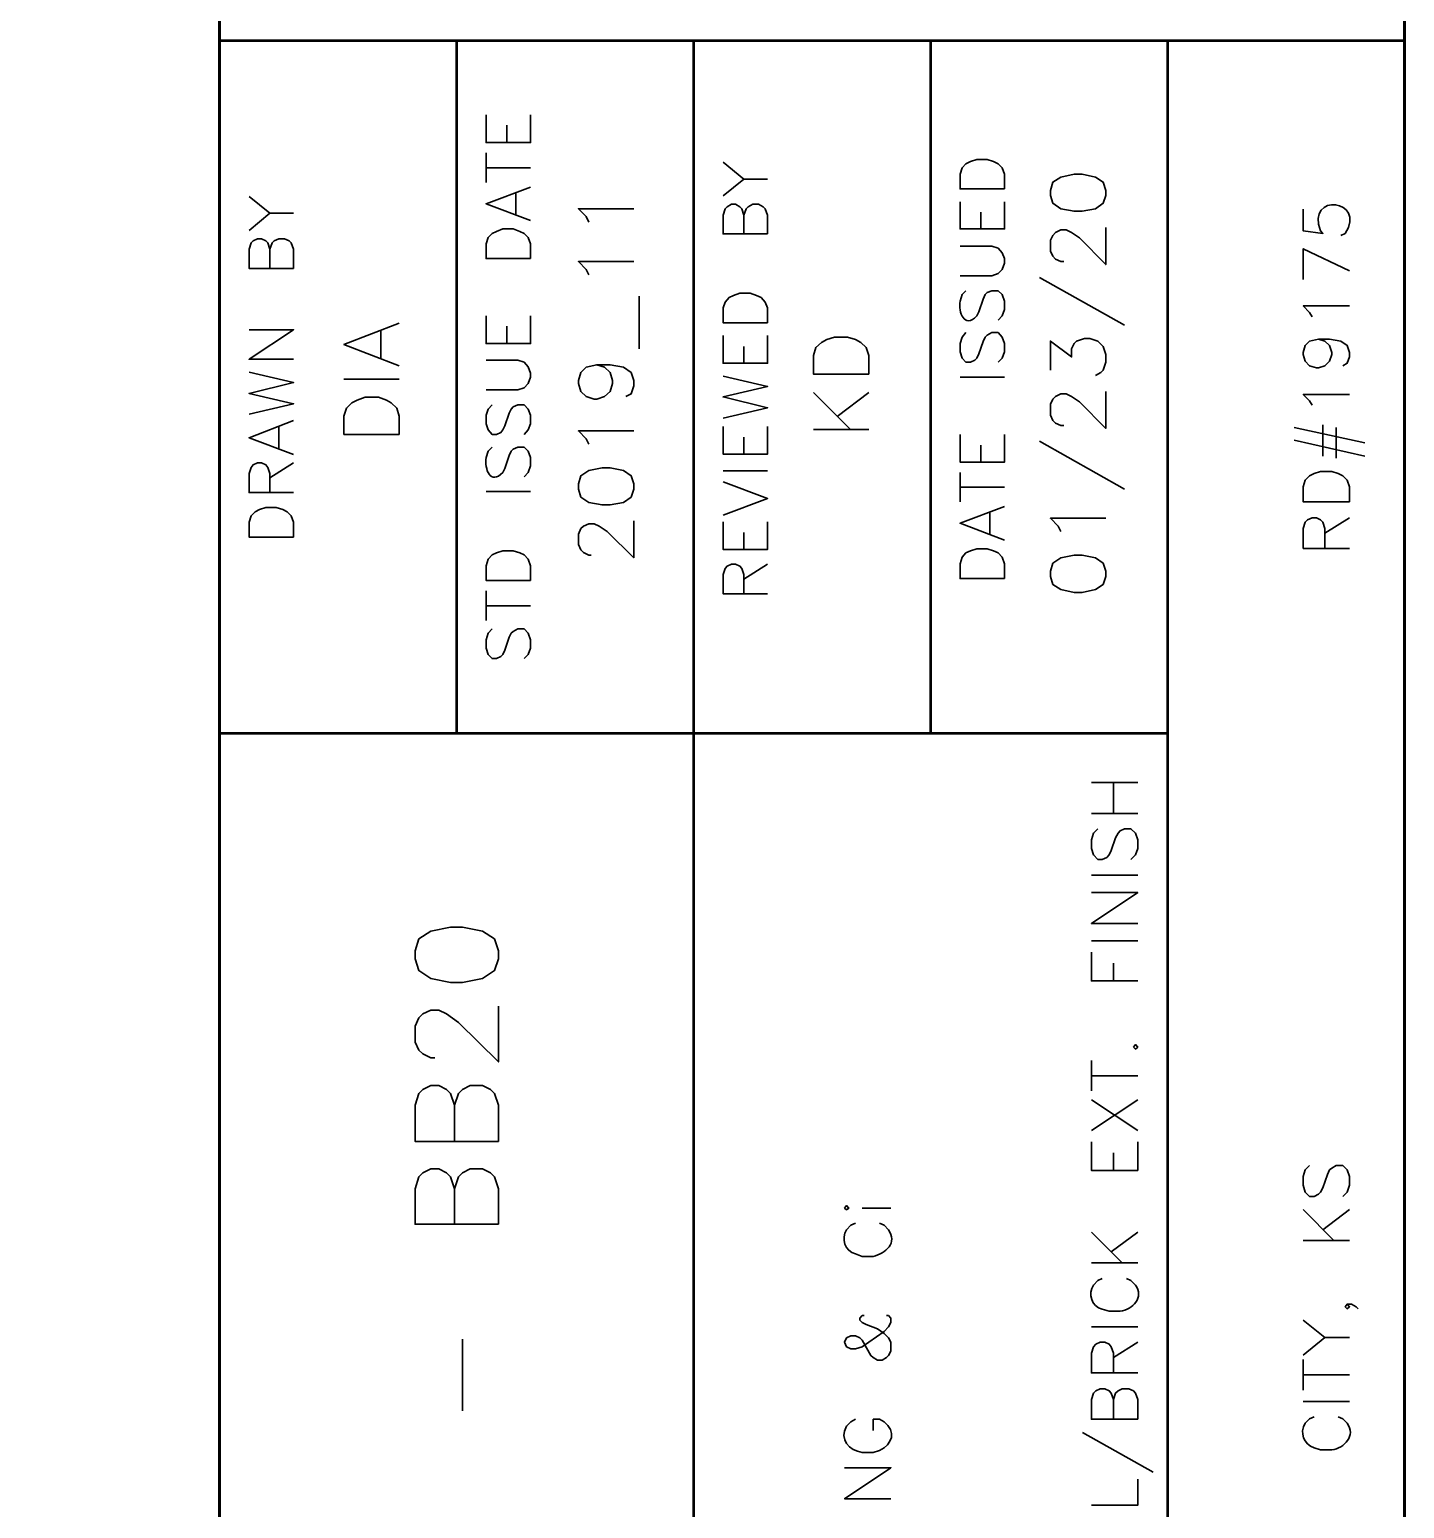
# Model space of a CAD drawing. Header units: inches. Extents: x 5 to 516, y -193 to 129.
# Drawn here: x 375.974 to 379.068, y -41.73 to -38.401 of the extents above; entities that cross this region are included whole.
import ezdxf

# ---------------------------------------------------------------- set-up
doc = ezdxf.new("R2010")
doc.units = ezdxf.units.IN
doc.header["$MEASUREMENT"] = 0
doc.layers.add('PDF5_Geometry', color=7, linetype='Continuous')

msp = doc.modelspace()

# ---------------------------------------------------------------- linework, layer by layer
at = {"layer": 'PDF5_Geometry', "lineweight": 60}
for points in [[(379.067698, -46.9256782), (379.067698, -16.9256758), (334.0676944, -16.9256758), (334.0676944, -46.9256782)], [(376.4010311, -16.9256758), (376.4010311, -46.9256782)]]:
    msp.add_lwpolyline(points, dxfattribs=at)
at = {"layer": 'PDF5_Geometry', "lineweight": 50}
for points in [[(376.4010311, -38.4256764), (379.067698, -38.4256764)], [(376.9343646, -38.4256764), (376.9343646, -39.9845654)], [(377.4676977, -38.4256764), (377.4676977, -45.5923436)], [(378.0010312, -38.4256764), (378.0010312, -39.9845654)], [(378.5343646, -38.4256764), (378.5343646, -39.9845654)], [(376.4010311, -39.9845653), (378.5343646, -39.9845653), (378.5343646, -45.5923436)]]:
    msp.add_lwpolyline(points, dxfattribs=at)
at = {"layer": 'PDF5_Geometry', "lineweight": 35}
for points in [[(377.1010313, -38.5934539), (377.1010313, -38.6556761), (377.0010312, -38.6556761), (377.0010312, -38.5934539)], [(377.0476978, -38.6556761), (377.0476978, -38.6167872)], [(377.0010311, -38.7456764), (377.0010311, -38.6790097)], [(377.5343645, -38.700121), (377.5810312, -38.7378988)], [(377.0010311, -38.7123427), (377.1010311, -38.7123427)], [(377.5343645, -38.7756769), (377.5810312, -38.7378991), (377.6343645, -38.7378991)], [(377.1010313, -38.8312324), (377.0010312, -38.7934546), (377.1010313, -38.7556769)], [(377.0676979, -38.8167874), (377.0676979, -38.7690096)], [(376.4676976, -38.7767879), (376.5143643, -38.8145657)], [(377.2321424, -38.8345656), (377.2265869, -38.8223434), (377.2088091, -38.8045656), (377.3332535, -38.8045656)], [(377.6343644, -38.8612323), (377.5343644, -38.8612323), (377.5343644, -38.8190101), (377.5388088, -38.8045657), (377.5432533, -38.8001212), (377.5532533, -38.7945657), (377.5621422, -38.7945657), (377.5721422, -38.8001212), (377.5765866, -38.8045657), (377.5810311, -38.8190101), (377.5810311, -38.8612323)], [(377.5810313, -38.8190096), (377.5865868, -38.8045651), (377.5910313, -38.8001207), (377.6010313, -38.7945651), (377.6143646, -38.7945651), (377.6243646, -38.8001207), (377.628809, -38.8045651), (377.6343646, -38.8190096), (377.6343646, -38.8612318)], [(378.1676978, -38.7890094), (378.1676978, -38.8501205), (378.0676978, -38.8501205), (378.0676978, -38.7890094)], [(378.8399202, -38.8056768), (378.8399202, -38.8545657), (378.8843646, -38.8601212), (378.8788091, -38.8545657)], [(376.4676976, -38.8534543), (376.5143643, -38.8145654), (376.5676976, -38.8145654)], [(378.1143647, -38.8501205), (378.1143647, -38.8123428)], [(376.5676978, -38.9390098), (376.4676978, -38.9390098), (376.4676978, -38.8956764), (376.4721423, -38.881232), (376.4765867, -38.8767875), (376.4865867, -38.8723431), (376.4954756, -38.8723431), (376.5054756, -38.8767875), (376.50992, -38.881232), (376.5143645, -38.8956764), (376.5143645, -38.9390098)], [(376.5143644, -38.8956765), (376.5199199, -38.8812321), (376.5243644, -38.8767876), (376.5343644, -38.8723432), (376.5476977, -38.8723432), (376.5576977, -38.8767876), (376.5621422, -38.8812321), (376.5676977, -38.8956765), (376.5676977, -38.9390098)], [(378.3010311, -38.9234543), (378.2943645, -38.9234543), (378.2821422, -38.9178987), (378.2765867, -38.9112321), (378.2710311, -38.9001209), (378.2710311, -38.8756765), (378.2765867, -38.8645654), (378.2821422, -38.8578987), (378.2943645, -38.8523432), (378.3065867, -38.8523432), (378.3188089, -38.8578987), (378.3365867, -38.8701209), (378.3954756, -38.930121), (378.3954756, -38.8467876)], [(378.9343646, -38.8601212), (378.9243646, -38.8645657)], [(378.0676979, -38.9556763), (378.1388091, -38.9556763), (378.1532535, -38.9501208), (378.1621424, -38.9412319), (378.1676979, -38.9267874), (378.1676979, -38.9167874), (378.1621424, -38.9034541), (378.1532535, -38.8934541), (378.1388091, -38.8890097), (378.0676979, -38.8890097)], [(378.9443646, -38.9445657), (378.8399202, -38.8945657), (378.8399202, -38.9634546)], [(377.2321424, -38.9534542), (377.2265869, -38.941232), (377.2088091, -38.9234542), (377.3332535, -38.9234542)], [(378.2465869, -38.9590095), (378.437698, -39.0667873)], [(377.3454757, -39.1201209), (377.3454757, -39.001232)], [(378.0810313, -38.9890094), (378.0721424, -38.9978983), (378.067698, -39.0123428)], [(378.1054757, -39.0456761), (378.1099202, -39.0367872), (378.1199202, -39.0078983), (378.1243646, -38.9978983), (378.1288091, -38.9934539), (378.1388091, -38.9890094), (378.1532535, -38.9890094), (378.1621424, -38.9978983), (378.167698, -39.0123428), (378.167698, -39.0312317), (378.1621424, -39.0456761), (378.1532535, -39.0556761)], [(378.8599202, -39.0478988), (378.8543646, -39.0378988), (378.8399202, -39.0234543), (378.9443647, -39.0234543)], [(376.8054755, -39.1578988), (376.6810311, -39.110121), (376.8054755, -39.0623433)], [(377.1010313, -39.0456764), (377.1010313, -39.1078986), (377.0010312, -39.1078986), (377.0010312, -39.0456764)], [(377.0476978, -39.1078986), (377.0476978, -39.0690097)], [(376.5676978, -39.1434544), (376.4676978, -39.1434544), (376.5676978, -39.0767877), (376.4676978, -39.0767877)], [(376.7643644, -39.1401212), (376.7643644, -39.0801212)], [(377.6343644, -39.0901207), (377.6343644, -39.1523429), (377.5343644, -39.1523429), (377.5343644, -39.0901207)], [(378.0810313, -39.0834546), (378.0721424, -39.0934546), (378.067698, -39.107899), (378.067698, -39.1267879), (378.0721424, -39.1412324), (378.0810313, -39.1501212), (378.0910313, -39.1501212), (378.1010313, -39.1456768), (378.1054757, -39.1412324), (378.1099202, -39.1312324), (378.1199202, -39.1034546), (378.1243646, -39.0934546), (378.1288091, -39.0890101), (378.1388091, -39.0834546), (378.1532535, -39.0834546), (378.1621424, -39.0934546), (378.167698, -39.107899), (378.167698, -39.1267879), (378.1621424, -39.1412324), (378.1532535, -39.1501212)], [(378.2710312, -39.167899), (378.2710312, -39.1023434), (378.318809, -39.137899), (378.318809, -39.1201212), (378.3243645, -39.107899), (378.3299201, -39.1023434), (378.3476979, -39.0967879), (378.3599201, -39.0967879), (378.3776979, -39.1023434), (378.3899201, -39.1145656), (378.3954757, -39.1323434), (378.3954757, -39.1501212), (378.3899201, -39.167899), (378.3843646, -39.1734545), (378.3721423, -39.1801212)], [(378.8743646, -39.0978984), (378.8888091, -39.1023429), (378.8988091, -39.1123429), (378.9043646, -39.1278984), (378.9043646, -39.1323429), (378.8988091, -39.1478984), (378.8888091, -39.1578984), (378.8743646, -39.1623429), (378.8699202, -39.1623429), (378.8543646, -39.1578984), (378.8443646, -39.1478984), (378.8399202, -39.1323429), (378.8399202, -39.1278984), (378.8443646, -39.1123429), (378.8543646, -39.1023429), (378.8743646, -39.0978984), (378.8988091, -39.0978984), (378.9243646, -39.1023429), (378.9388091, -39.1123429), (378.9443646, -39.1278984), (378.9443646, -39.1378984), (378.9388091, -39.1523429), (378.9288091, -39.1578984)], [(377.5810313, -39.1523429), (377.5810313, -39.1145651)], [(376.4676976, -39.2667872), (376.5676976, -39.2434539), (376.4676976, -39.2201206), (376.5676976, -39.1956761), (376.4676976, -39.1723428)], [(377.0010311, -39.2123427), (377.0721422, -39.2123427), (377.0865866, -39.2078983), (377.0954755, -39.1978983), (377.1010311, -39.1834539), (377.1010311, -39.174565), (377.0954755, -39.1601205), (377.0865866, -39.1501205), (377.0721422, -39.1456761), (377.0010311, -39.1456761)], [(377.24992, -39.1556761), (377.2676978, -39.1612317), (377.27992, -39.1734539), (377.2854756, -39.1912317), (377.2854756, -39.1978983), (377.27992, -39.2156761), (377.2676978, -39.2267872), (377.24992, -39.2334539), (377.2443645, -39.2334539), (377.2265867, -39.2267872), (377.2143645, -39.2156761), (377.2088089, -39.1978983), (377.2088089, -39.1912317), (377.2143645, -39.1734539), (377.2265867, -39.1612317), (377.24992, -39.1556761), (377.27992, -39.1556761), (377.30992, -39.1612317), (377.3276978, -39.1734539), (377.3332534, -39.1912317), (377.3332534, -39.2034539), (377.3276978, -39.2212317), (377.3154756, -39.2267872)], [(376.6810311, -39.1878987), (376.8054755, -39.1878987)], [(377.5343645, -39.2756769), (377.6343645, -39.2523436), (377.5343645, -39.2278991), (377.6343645, -39.2045658), (377.5343645, -39.1812324)], [(378.0676979, -39.1834539), (378.1676979, -39.1834539)], [(377.7376978, -39.2178986), (377.8210311, -39.301232)], [(377.7910312, -39.2723431), (377.8621423, -39.2178987)], [(378.3010311, -39.2923429), (378.2943645, -39.2923429), (378.2821422, -39.2867873), (378.2765867, -39.2812318), (378.2710311, -39.2690096), (378.2710311, -39.2445651), (378.2765867, -39.233454), (378.2821422, -39.2267873), (378.2943645, -39.2212318), (378.3065867, -39.2212318), (378.3188089, -39.2267873), (378.3365867, -39.2390095), (378.3954756, -39.2990096), (378.3954756, -39.2156762)], [(378.8599202, -39.2467875), (378.8543646, -39.2367875), (378.8399202, -39.222343), (378.9443647, -39.222343)], [(377.0143644, -39.2456764), (377.0054755, -39.2556764), (377.0010311, -39.2690098), (377.0010311, -39.2890098), (377.0054755, -39.3023431), (377.0143644, -39.3123431), (377.0243644, -39.3123431), (377.0343644, -39.3078986), (377.0388089, -39.3023431), (377.0432533, -39.2934542), (377.0532533, -39.2645653), (377.0576978, -39.2556764), (377.0621422, -39.2501209), (377.0721422, -39.2456764), (377.0865867, -39.2456764), (377.0954755, -39.2556764), (377.1010311, -39.2690098), (377.1010311, -39.2890098), (377.0954755, -39.3023431), (377.0865867, -39.3123431)], [(376.5676978, -39.3578986), (376.4676978, -39.3201208), (376.5676978, -39.2812319)], [(376.5343644, -39.3434542), (376.5343644, -39.2956764)], [(377.2321424, -39.3345657), (377.2265869, -39.3223434), (377.2088091, -39.3045657), (377.3332535, -39.3045657)], [(377.6343644, -39.2945653), (377.6343644, -39.3567875), (377.5343644, -39.3567875), (377.5343644, -39.2945653)], [(377.7376978, -39.301232), (377.8621422, -39.301232)], [(378.8199201, -39.2967877), (378.978809, -39.3312322)], [(378.8843645, -39.3612324), (378.8843645, -39.2912324)], [(378.9143647, -39.3656766), (378.9143647, -39.2967877)], [(377.5810313, -39.3567875), (377.5810313, -39.3190098)], [(378.1676978, -39.3123429), (378.1676978, -39.3745652), (378.0676978, -39.3745652), (378.0676978, -39.3123429)], [(378.1143647, -39.3745652), (378.1143647, -39.3367874)], [(378.2465869, -39.3278987), (378.437698, -39.4356765)], [(378.8199201, -39.3256766), (378.978809, -39.3612321)], [(377.0143644, -39.3412321), (377.0054755, -39.3501209), (377.0010311, -39.3645654)], [(377.0388089, -39.3978987), (377.0432533, -39.3890098), (377.0532533, -39.3601209), (377.0576978, -39.3501209), (377.0621422, -39.3456765), (377.0721422, -39.3412321), (377.0865867, -39.3412321), (377.0954755, -39.3501209), (377.1010311, -39.3645654), (377.1010311, -39.3834543), (377.0954755, -39.3978987), (377.0865867, -39.4078987)], [(376.5676978, -39.4434546), (376.4676978, -39.4434546), (376.4676978, -39.4001213), (376.4721423, -39.386788), (376.4765867, -39.3812324), (376.4865867, -39.376788), (376.4954756, -39.376788), (376.5054756, -39.3812324), (376.50992, -39.386788), (376.5143645, -39.4001213), (376.5143645, -39.4434546)], [(376.5143644, -39.410121), (376.5676977, -39.3767876)], [(377.5343645, -39.3945655), (377.6343645, -39.3945655)], [(378.0676979, -39.4645655), (378.0676979, -39.3978988)], [(377.5343645, -39.4945654), (377.6343645, -39.4567876), (377.5343645, -39.4190098)], [(378.0676979, -39.4312318), (378.1676979, -39.4312318)], [(377.0010311, -39.4412319), (377.1010311, -39.4412319)], [(378.1676978, -39.5501209), (378.0676978, -39.5123432), (378.1676978, -39.4745654)], [(378.1343644, -39.5367876), (378.1343644, -39.4890098)], [(378.2943644, -39.5312322), (378.2888089, -39.51901), (378.2710311, -39.5012322), (378.3954756, -39.5012322)], [(378.9443646, -39.5690096), (378.8399202, -39.5690096), (378.8399202, -39.5245652), (378.8443646, -39.5101207), (378.8499202, -39.5045652), (378.8599202, -39.5001207), (378.8699202, -39.5001207), (378.878809, -39.5045652), (378.8843646, -39.5101207), (378.888809, -39.5245652), (378.888809, -39.5690096)], [(378.888809, -39.5345654), (378.9443646, -39.500121)], [(377.2376977, -39.5845657), (377.2321422, -39.5845657), (377.21992, -39.577899), (377.2143644, -39.5723435), (377.2088088, -39.5601212), (377.2088088, -39.5367879), (377.2143644, -39.5245657), (377.21992, -39.5190101), (377.2321422, -39.5134546), (377.2443644, -39.5134546), (377.2554755, -39.5190101), (377.2732533, -39.5312323), (377.3332533, -39.5901212), (377.3332533, -39.5067879)], [(377.6343644, -39.5090095), (377.6343644, -39.5712318), (377.5343644, -39.5712318), (377.5343644, -39.5090095)], [(377.5810313, -39.5712318), (377.5810313, -39.533454)], [(377.6343644, -39.6712322), (377.5343644, -39.6712322), (377.5343644, -39.6278989), (377.5388088, -39.6145655), (377.5432533, -39.60901), (377.5532533, -39.6045655), (377.5621422, -39.6045655), (377.5721422, -39.60901), (377.5765866, -39.6145655), (377.5810311, -39.6278989), (377.5810311, -39.6712322)], [(377.5810313, -39.6378991), (377.6343646, -39.6045658)], [(377.0010311, -39.731232), (377.0010311, -39.6645654)], [(377.0010311, -39.6978989), (377.1010311, -39.6978989)], [(377.0143644, -39.7501213), (377.0054755, -39.7601213), (377.0010311, -39.7745657), (377.0010311, -39.7934546), (377.0054755, -39.8078991), (377.0143644, -39.816788), (377.0243644, -39.816788), (377.0343644, -39.8123435), (377.0388089, -39.8078991), (377.0432533, -39.7978991), (377.0532533, -39.7690102), (377.0576978, -39.7601213), (377.0621422, -39.7556768), (377.0721422, -39.7501213), (377.0865867, -39.7501213), (377.0954755, -39.7601213), (377.1010311, -39.7745657), (377.1010311, -39.7934546), (377.0954755, -39.8078991), (377.0865867, -39.816788)], [(378.3632534, -40.0956764), (378.4676978, -40.0956764)], [(378.4132536, -40.1656769), (378.4132536, -40.0956769)], [(378.3632534, -40.1656769), (378.4676978, -40.1656769)], [(378.3776978, -40.2001211), (378.3676978, -40.2101211), (378.3632533, -40.2245655), (378.3632533, -40.2445655), (378.3676978, -40.25901), (378.3776978, -40.26901), (378.3876978, -40.26901), (378.3976978, -40.2645655), (378.4032533, -40.25901), (378.4076978, -40.24901), (378.4176978, -40.2201211), (378.4232533, -40.2101211), (378.4276978, -40.2045655), (378.4376978, -40.2001211), (378.4521422, -40.2001211), (378.4621422, -40.2101211), (378.4676978, -40.2245655), (378.4676978, -40.2445655), (378.4621422, -40.25901), (378.4521422, -40.26901)], [(378.3632534, -40.3045658), (378.4676978, -40.3045658)], [(378.4676978, -40.4134542), (378.3632533, -40.4134542), (378.4676978, -40.3434542), (378.3632533, -40.3434542)], [(378.3632534, -40.4523433), (378.4676978, -40.4523433)], [(378.4676978, -40.542343), (378.3632533, -40.542343), (378.3632533, -40.4778985)], [(378.4132536, -40.542343), (378.4132536, -40.502343)], [(376.8854757, -40.7156766), (376.8765868, -40.7156766), (376.858809, -40.7067877), (376.8499201, -40.6978988), (376.8410312, -40.6801211), (376.8410312, -40.6445655), (376.8499201, -40.6256766), (376.858809, -40.6167877), (376.8765868, -40.6078988), (376.8943646, -40.6078988), (376.9121424, -40.6167877), (376.938809, -40.6356766), (377.028809, -40.7245655), (377.028809, -40.59901)], [(378.3632534, -40.7901209), (378.3632534, -40.721232)], [(378.3632534, -40.7556767), (378.4676978, -40.7556767)], [(377.0288089, -40.9034541), (376.8410311, -40.9034541), (376.8410311, -40.822343), (376.84992, -40.7956763), (376.8588088, -40.7867875), (376.8765866, -40.7778986), (376.8943644, -40.7778986), (376.9121422, -40.7867875), (376.9210311, -40.7956763), (376.92992, -40.822343), (376.92992, -40.9034541)], [(376.92992, -40.8223429), (376.9388089, -40.7956762), (376.9476978, -40.7867874), (376.9654756, -40.7778985), (376.9932534, -40.7778985), (377.0110311, -40.7867874), (377.01992, -40.7956762), (377.0288089, -40.8223429), (377.0288089, -40.903454)], [(378.3632534, -40.8790095), (378.4676978, -40.8101207)], [(378.3632534, -40.8101212), (378.4676978, -40.8790101)], [(378.4676978, -40.9045654), (378.4676978, -40.9690098), (378.3632533, -40.9690098), (378.3632533, -40.9045654)], [(378.4132536, -40.9690098), (378.4132536, -40.9290098)], [(377.0288089, -41.0901211), (376.8410311, -41.0901211), (376.8410311, -41.0101211), (376.84992, -40.9834544), (376.8588088, -40.9745656), (376.8765866, -40.9656767), (376.8943644, -40.9656767), (376.9121422, -40.9745656), (376.9210311, -40.9834544), (376.92992, -41.0101211), (376.92992, -41.0901211)], [(376.92992, -41.010121), (376.9388089, -40.9834543), (376.9476978, -40.9745654), (376.9654756, -40.9656765), (376.9932534, -40.9656765), (377.0110311, -40.9745654), (377.01992, -40.9834543), (377.0288089, -41.010121), (377.0288089, -41.090121)], [(378.8543646, -40.9578986), (378.8443646, -40.9678986), (378.8399201, -40.9823431), (378.8399201, -41.0023431), (378.8443646, -41.0178986), (378.8543646, -41.0278986), (378.8643646, -41.0278986), (378.8743646, -41.0223431), (378.878809, -41.0178986), (378.8843646, -41.0078986), (378.8943646, -40.9778986), (378.898809, -40.9678986), (378.9043646, -40.9634542), (378.9143646, -40.9578986), (378.928809, -40.9578986), (378.938809, -40.9678986), (378.9443646, -40.9823431), (378.9443646, -41.0023431), (378.938809, -41.0178986), (378.928809, -41.0278986)], [(377.8476978, -41.0534548), (377.9121423, -41.0534548)], [(378.8399202, -41.056788), (378.9088091, -41.126788)], [(378.8843645, -41.1023434), (378.9443645, -41.0567879)], [(377.8321423, -41.087899), (377.8221423, -41.0923434), (377.8121423, -41.1023434)], [(377.9065868, -41.1023434), (377.8965868, -41.0923434), (377.8865868, -41.087899)], [(378.3632534, -41.1078987), (378.4321423, -41.1767876)], [(378.407698, -41.1523431), (378.467698, -41.1078986)], [(378.8399202, -41.1267874), (378.9443646, -41.1267874)], [(377.8321423, -41.1567879), (377.8476979, -41.1623434), (377.8721423, -41.1623434)], [(378.3632534, -41.1767877), (378.4676978, -41.1767877)], [(378.3876979, -41.2123429), (378.3776979, -41.2167873), (378.3676979, -41.2267874)], [(378.4621424, -41.2267874), (378.4521424, -41.2167873), (378.4421424, -41.2123429)], [(377.8521424, -41.2956762), (377.8476979, -41.2956762), (377.8421424, -41.3012318), (377.8421424, -41.3056762), (377.8476979, -41.3112318), (377.8565868, -41.3156762), (377.8821424, -41.3256762), (377.8965868, -41.3356762), (377.9065868, -41.3456762), (377.9121424, -41.3556762), (377.9121424, -41.3756763), (377.9065868, -41.3856763), (377.9021424, -41.3901207), (377.8921424, -41.3956763), (377.8821424, -41.3956763), (377.8721424, -41.3901207), (377.8665868, -41.3856763), (377.8476979, -41.3512318), (377.8421424, -41.3456762), (377.8321424, -41.3412318), (377.8221424, -41.3412318), (377.8121424, -41.3456762), (377.8076979, -41.3556762), (377.8121424, -41.3656763), (377.8221424, -41.3701207), (377.8321424, -41.3701207), (377.8476979, -41.3656763), (377.8621424, -41.3556762), (377.8965868, -41.3312318), (377.9065868, -41.3212318), (377.9121424, -41.3112318), (377.9121424, -41.3012318), (377.9065868, -41.2956762), (377.9021424, -41.2956762)], [(378.3876979, -41.2812318), (378.4032535, -41.2856762), (378.4276979, -41.2856762)], [(378.938809, -41.2701212), (378.9443646, -41.2756767), (378.938809, -41.2801212), (378.9343646, -41.2756767), (378.938809, -41.2701212), (378.948809, -41.2701212), (378.958809, -41.2756767), (378.9632534, -41.2801212)], [(378.3632534, -41.3212319), (378.4676978, -41.3212319)], [(378.8399202, -41.305677), (378.8888091, -41.3445659)], [(376.9476979, -41.510121), (376.9476979, -41.3490099)], [(378.4676978, -41.4245656), (378.3632533, -41.4245656), (378.3632533, -41.3801211), (378.3676978, -41.3656767), (378.3732533, -41.3601211), (378.3832534, -41.3556767), (378.3932534, -41.3556767), (378.4032534, -41.3601211), (378.4076978, -41.3656767), (378.4132534, -41.3801211), (378.4132534, -41.4245656)], [(378.4132536, -41.3901214), (378.467698, -41.3556769)], [(378.8399202, -41.3845655), (378.8888091, -41.3445655), (378.9443646, -41.3445655)], [(378.8399202, -41.4634546), (378.8399202, -41.3945657)], [(378.8399202, -41.4290098), (378.9443646, -41.4290098)], [(378.4676978, -41.5290103), (378.3632533, -41.5290103), (378.3632533, -41.4845658), (378.3676978, -41.4701214), (378.3732533, -41.4645658), (378.3832534, -41.4601214), (378.3932534, -41.4601214), (378.4032534, -41.4645658), (378.4076978, -41.4701214), (378.4132534, -41.4845658), (378.4132534, -41.5290103)], [(378.4132536, -41.4845654), (378.417698, -41.4701209), (378.4232536, -41.4645654), (378.4321425, -41.4601209), (378.447698, -41.4601209), (378.457698, -41.4645654), (378.4621425, -41.4701209), (378.467698, -41.4845654), (378.467698, -41.5290098)], [(378.8399202, -41.4890096), (378.9443646, -41.4890096)], [(377.8321423, -41.5290103), (377.8221423, -41.5345658), (377.8121423, -41.5445658)], [(377.8965868, -41.5345658), (377.8865868, -41.5290103), (377.8721423, -41.5290103), (377.8721423, -41.5545658)], [(378.8643647, -41.5234544), (378.8543647, -41.5278988), (378.8443647, -41.5378988)], [(378.9388092, -41.5378988), (378.9288092, -41.5278988), (378.9188092, -41.5234544)], [(378.3432536, -41.5590102), (378.5021425, -41.6478991)], [(377.8476979, -41.6034547), (377.8721423, -41.6034547), (377.8865868, -41.5990103)], [(378.8643647, -41.5934544), (378.8788092, -41.5978988), (378.9043648, -41.5978988)], [(377.9121422, -41.7078987), (377.8076977, -41.7078987), (377.9121422, -41.6378987), (377.8076977, -41.6378987)], [(378.3632534, -41.7223437), (378.4676978, -41.7223437), (378.4676978, -41.6634548)]]:
    msp.add_lwpolyline(points, dxfattribs=at)
for points in [[(378.1676978, -38.7601208), (378.0676978, -38.7601208), (378.0676978, -38.7267875), (378.0721423, -38.712343), (378.0810312, -38.7034541), (378.0910312, -38.6978986), (378.1054756, -38.6934541), (378.1288089, -38.6934541), (378.1432534, -38.6978986), (378.1532534, -38.7034541), (378.1621423, -38.712343), (378.1676978, -38.7267875)], [(378.2710312, -38.7745652), (378.2765868, -38.792343), (378.2943645, -38.8045652), (378.3243645, -38.8101208), (378.3421423, -38.8101208), (378.3721423, -38.8045652), (378.3899201, -38.792343), (378.3954757, -38.7745652), (378.3954757, -38.7634541), (378.3899201, -38.7445652), (378.3721423, -38.7334541), (378.3421423, -38.7267874), (378.3243645, -38.7267874), (378.2943645, -38.7334541), (378.2765868, -38.7445652), (378.2710312, -38.7634541)], [(377.1010313, -38.9167879), (377.0010312, -38.9167879), (377.0010312, -38.8834546), (377.0054757, -38.8690101), (377.0143646, -38.8601212), (377.0243646, -38.8556768), (377.038809, -38.8501212), (377.0621424, -38.8501212), (377.0765868, -38.8556768), (377.0865868, -38.8601212), (377.0954757, -38.8690101), (377.1010313, -38.8834546)], [(377.6343644, -39.0612321), (377.5343644, -39.0612321), (377.5343644, -39.0278988), (377.5388088, -39.0145654), (377.5476977, -39.0045654), (377.5576977, -39.000121), (377.5721422, -38.9945654), (377.5954755, -38.9945654), (377.60992, -39.000121), (377.61992, -39.0045654), (377.6288088, -39.0145654), (377.6343644, -39.0278988)], [(377.8621423, -39.1767875), (377.7376978, -39.1767875), (377.7376978, -39.1345653), (377.7432534, -39.1167875), (377.7554756, -39.1056764), (377.7676978, -39.0990097), (377.7854756, -39.0934542), (377.8143645, -39.0934542), (377.8321423, -39.0990097), (377.8443645, -39.1056764), (377.8565867, -39.1167875), (377.8621423, -39.1345653)], [(376.8054755, -39.3123432), (376.6810311, -39.3123432), (376.6810311, -39.2712321), (376.6865866, -39.2534543), (376.6988089, -39.2412321), (376.7110311, -39.2356765), (376.7288089, -39.2290099), (376.7588089, -39.2290099), (376.7765867, -39.2356765), (376.7876978, -39.2412321), (376.79992, -39.2534543), (376.8054755, -39.2712321)], [(377.2088089, -39.4356766), (377.2143644, -39.4534544), (377.2321422, -39.4656766), (377.2621422, -39.4712322), (377.27992, -39.4712322), (377.30992, -39.4656766), (377.3276978, -39.4534544), (377.3332533, -39.4356766), (377.3332533, -39.4234544), (377.3276978, -39.4056766), (377.30992, -39.3934544), (377.27992, -39.3878988), (377.2621422, -39.3878988), (377.2321422, -39.3934544), (377.2143644, -39.4056766), (377.2088089, -39.4234544)], [(378.9443646, -39.4645655), (378.8399202, -39.4645655), (378.8399202, -39.430121), (378.8443646, -39.4156766), (378.8543646, -39.4056766), (378.8643646, -39.400121), (378.878809, -39.3956766), (378.9043646, -39.3956766), (378.9188091, -39.400121), (378.9288091, -39.4056766), (378.9388091, -39.4156766), (378.9443646, -39.430121)], [(376.5676978, -39.543454), (376.4676978, -39.543454), (376.4676978, -39.5101206), (376.4721423, -39.4956762), (376.4810311, -39.4867873), (376.4910311, -39.4812317), (376.5054756, -39.4767873), (376.5288089, -39.4767873), (376.5432534, -39.4812317), (376.5532534, -39.4867873), (376.5621423, -39.4956762), (376.5676978, -39.5101206)], [(378.1676978, -39.636788), (378.0676978, -39.636788), (378.0676978, -39.6034547), (378.0721423, -39.5890103), (378.0810312, -39.5790103), (378.0910312, -39.5745658), (378.1054756, -39.5701214), (378.1288089, -39.5701214), (378.1432534, -39.5745658), (378.1532534, -39.5790103), (378.1621423, -39.5890103), (378.1676978, -39.6034547)], [(377.1010313, -39.6412323), (377.0010312, -39.6412323), (377.0010312, -39.607899), (377.0054757, -39.5934545), (377.0143646, -39.5834545), (377.0243646, -39.5790101), (377.038809, -39.5745656), (377.0621424, -39.5745656), (377.0765868, -39.5790101), (377.0865868, -39.5834545), (377.0954757, -39.5934545), (377.1010313, -39.607899)], [(378.2710312, -39.6323432), (378.2765868, -39.650121), (378.2943645, -39.6612321), (378.3243645, -39.6678988), (378.3421423, -39.6678988), (378.3721423, -39.6612321), (378.3899201, -39.650121), (378.3954757, -39.6323432), (378.3954757, -39.620121), (378.3899201, -39.6023432), (378.3721423, -39.590121), (378.3421423, -39.5845654), (378.3243645, -39.5845654), (378.2943645, -39.590121), (378.2765868, -39.6023432), (378.2710312, -39.620121)], [(376.8410311, -40.4923433), (376.84992, -40.51901), (376.8765866, -40.5367878), (376.9210311, -40.5456767), (376.9476977, -40.5456767), (376.9932533, -40.5367878), (377.01992, -40.51901), (377.0288089, -40.4923433), (377.0288089, -40.4745655), (377.01992, -40.4478989), (376.9932533, -40.4301211), (376.9476977, -40.4212322), (376.9210311, -40.4212322), (376.8765866, -40.4301211), (376.84992, -40.4478989), (376.8410311, -40.4745655)], [(378.4576979, -40.691232), (378.4621424, -40.6956765), (378.4676979, -40.691232), (378.4621424, -40.6856765)], [(377.8121423, -41.0578991), (377.8176979, -41.0534546), (377.8121423, -41.0478991), (377.8076979, -41.0534546)]]:
    msp.add_lwpolyline(points, close=True, dxfattribs=at)
for points in [[(378.8788091, -38.8545657), (378.8456794, -38.7665657), (378.9841424, -38.7836953), (378.9343646, -38.8601212)], [(378.067698, -39.0123428), (378.0638831, -39.0376761), (378.0767906, -39.075565), (378.1054757, -39.0456761)], [(377.0010311, -39.3645654), (376.9972163, -39.3898987), (377.0101237, -39.4277876), (377.0388089, -39.3978987)], [(377.8121423, -41.1023434), (377.7993275, -41.1226768), (377.8084757, -41.150436), (377.8321423, -41.1567879)], [(377.8721423, -41.1623434), (377.9005868, -41.1557879), (377.927272, -41.1316583), (377.9065868, -41.1023434)], [(378.3676979, -41.2267874), (378.3548831, -41.2471207), (378.3640313, -41.2748799), (378.3876979, -41.2812318)], [(378.4276979, -41.2856762), (378.4569017, -41.2816022), (378.4824387, -41.2546207), (378.4621424, -41.2267874)], [(377.8865868, -41.5990103), (377.9158461, -41.5856584), (377.9246238, -41.5558436), (377.8965868, -41.5345658)], [(377.8121423, -41.5445658), (377.7949201, -41.5743621), (377.8184201, -41.5994547), (377.8476979, -41.6034547)], [(378.8443647, -41.5378988), (378.8311425, -41.5601025), (378.841124, -41.5841396), (378.8643647, -41.5934544)], [(378.9043648, -41.5978988), (378.9319573, -41.5938618), (378.9596796, -41.5654359), (378.9388092, -41.5378988)]]:
    msp.add_open_spline(points, degree=3, dxfattribs=at)

doc.saveas('drawing.dxf')
